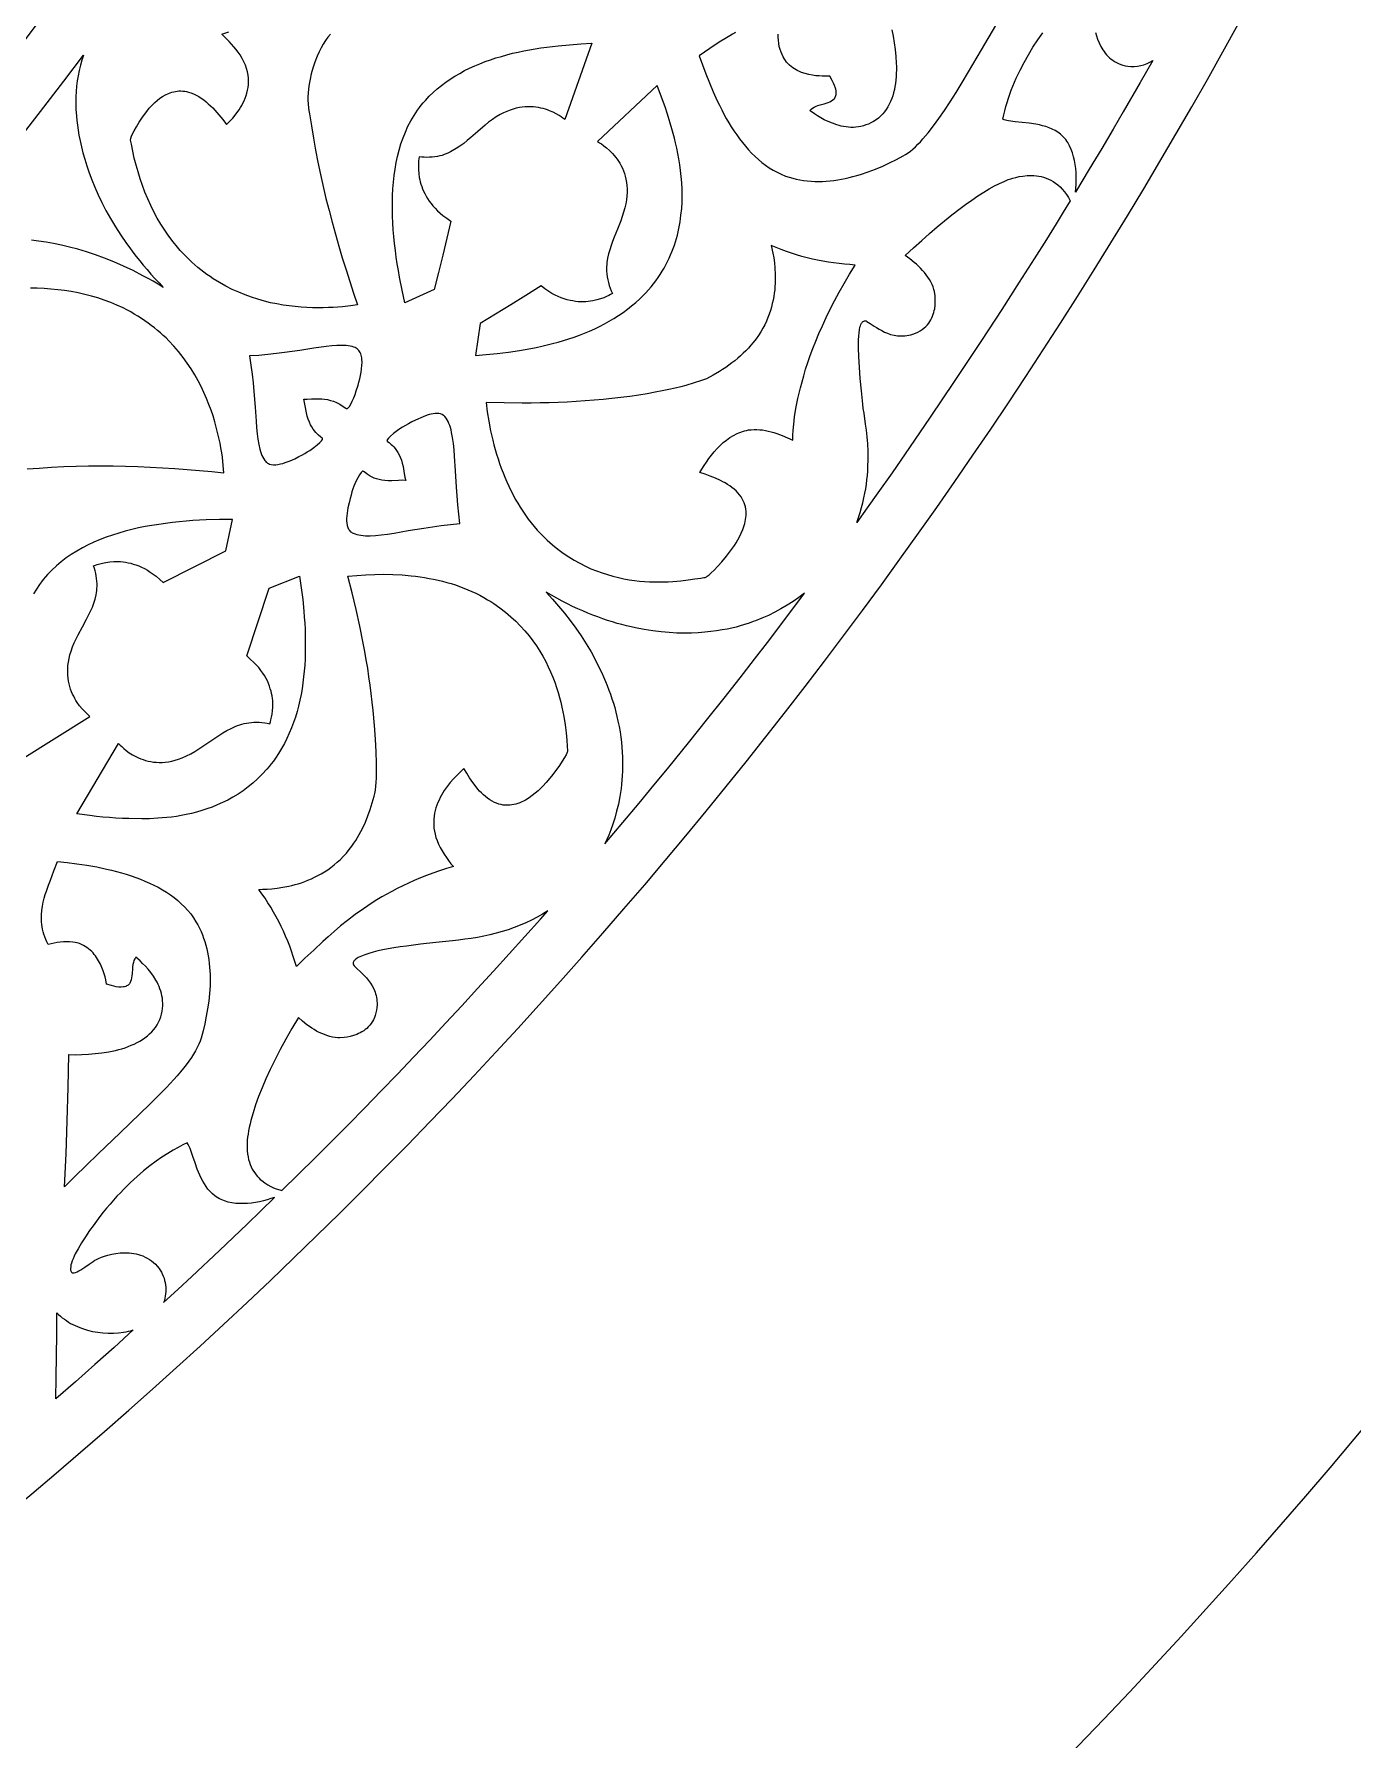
# Model space of a CAD drawing. Extents: x -540 to 540, y -540 to 540.
# Drawn here: x 296.1 to 413.3, y -374.1 to -222.4 of the extents above; entities that cross this region are included whole.
import ezdxf

# ---------------------------------------------------------------- set-up
doc = ezdxf.new("R2010")
doc.units = 0
doc.layers.add('LAYER_1', color=18, linetype='CONTINUOUS')
doc.layers.add('LAYER_2', color=174, linetype='CONTINUOUS')

msp = doc.modelspace()

# ---------------------------------------------------------------- linework, layer by layer
at = {"layer": 'LAYER_1'}
msp.add_lwpolyline([(0, 540, 0.414214), (-540, 0, 0.414214), (0, -540, 0.414214), (540, 0, 0.414214)], format="xyb", close=True, dxfattribs=at)
for points in [[(322.43, -222.43), (322.21, -222.71), (321.99, -223.01), (321.79, -223.33), (321.6, -223.66), (321.42, -224.01), (321.26, -224.38), (321.04, -224.94), (320.87, -225.46), (320.73, -225.96), (320.62, -226.44), (320.54, -226.88), (320.48, -227.29), (320.45, -227.67), (320.44, -228.01), (320.44, -228.33), (320.45, -228.61), (320.5, -229.06), (320.55, -229.36), (320.58, -229.51), (320.74, -230.59), (320.92, -231.67), (321.11, -232.75), (321.32, -233.82), (321.55, -234.9), (321.79, -235.97), (322.04, -237.04), (322.31, -238.1), (322.59, -239.16), (322.88, -240.22), (323.18, -241.28), (323.49, -242.33), (323.82, -243.38), (324.15, -244.42), (324.49, -245.46), (324.84, -246.5), (324.22, -246.59), (323.5, -246.67), (323.1, -246.7), (322.69, -246.73), (322.25, -246.75), (321.8, -246.76), (321.33, -246.77), (320.84, -246.76), (320.35, -246.74), (319.83, -246.71), (319.31, -246.66), (318.77, -246.6), (318.23, -246.52), (317.68, -246.42), (317.12, -246.31), (316.56, -246.17), (315.99, -246.01), (315.42, -245.83), (314.85, -245.62), (314.28, -245.39), (313.71, -245.13), (313.14, -244.84), (312.58, -244.53), (312.02, -244.18), (311.74, -243.99), (311.46, -243.8), (311.19, -243.6), (310.92, -243.39), (310.65, -243.17), (310.38, -242.94), (310.12, -242.7), (309.86, -242.45), (309.6, -242.2), (309.34, -241.93), (309.09, -241.66), (308.84, -241.38), (308.44, -240.89), (308.06, -240.39), (307.7, -239.87), (307.36, -239.34), (307.04, -238.79), (306.74, -238.23), (306.46, -237.66), (306.19, -237.08), (305.95, -236.49), (305.72, -235.9), (305.52, -235.29), (305.33, -234.69), (305.16, -234.07), (305, -233.46), (304.87, -232.84), (304.75, -232.22), (304.73, -232.1), (304.7, -231.98), (304.67, -231.86), (304.67, -231.8), (304.68, -231.74), (304.7, -231.67), (304.75, -231.52), (304.85, -231.31), (304.99, -231.02), (305.18, -230.68), (305.42, -230.27), (305.73, -229.81), (306.1, -229.3), (306.33, -229.02), (306.47, -228.86), (306.64, -228.68), (306.83, -228.5), (307.04, -228.32), (307.26, -228.14), (307.51, -227.98), (307.77, -227.83), (308.05, -227.7), (308.2, -227.64), (308.34, -227.59), (308.5, -227.55), (308.65, -227.52), (308.81, -227.5), (308.97, -227.48), (309.14, -227.48), (309.31, -227.49), (309.48, -227.51), (309.65, -227.54), (309.83, -227.58), (310.01, -227.64), (310.26, -227.74), (310.5, -227.85), (310.73, -227.98), (310.95, -228.12), (311.17, -228.28), (311.38, -228.44), (311.58, -228.62), (311.78, -228.8), (311.98, -229), (312.16, -229.19), (312.52, -229.61), (312.87, -230.03), (313.19, -230.46), (313.38, -230.28), (313.55, -230.12), (313.75, -229.9), (313.98, -229.63), (314.21, -229.32), (314.33, -229.15), (314.45, -228.96), (314.56, -228.77), (314.66, -228.57), (314.76, -228.35), (314.86, -228.13), (314.94, -227.9), (315.01, -227.67), (315.07, -227.42), (315.11, -227.17), (315.14, -226.9), (315.15, -226.64), (315.14, -226.36), (315.11, -226.08), (315.05, -225.79), (314.98, -225.5), (314.87, -225.2), (314.74, -224.9), (314.59, -224.59), (314.4, -224.28), (314.23, -224.03), (314.04, -223.78), (313.85, -223.55), (313.65, -223.32), (313.44, -223.09), (313.23, -222.87), (312.78, -222.45), (313.4, -222.23)], [(358.46, -222.3), (358.19, -222.43), (357.93, -222.57), (357.49, -222.84), (357.14, -223.06), (356.65, -223.37), (356.17, -223.7), (355.23, -224.37), (355.51, -225.16), (355.81, -225.95), (356.13, -226.76), (356.47, -227.57), (356.83, -228.37), (357.02, -228.76), (357.22, -229.16), (357.42, -229.55), (357.63, -229.93), (357.85, -230.31), (358.07, -230.68), (358.31, -231.04), (358.55, -231.4), (358.8, -231.74), (359.06, -232.08), (359.32, -232.4), (359.6, -232.72), (359.88, -233.02), (360.18, -233.31), (360.48, -233.58), (360.79, -233.84), (361.12, -234.09), (361.45, -234.31), (361.8, -234.52), (362.15, -234.72), (362.52, -234.89), (362.9, -235.05), (363.21, -235.16), (363.53, -235.25), (363.85, -235.33), (364.17, -235.4), (364.5, -235.45), (364.83, -235.49), (365.16, -235.52), (365.49, -235.53), (365.83, -235.54), (366.17, -235.53), (366.51, -235.51), (366.85, -235.48), (367.19, -235.44), (367.53, -235.39), (367.87, -235.33), (368.21, -235.26), (368.55, -235.19), (368.89, -235.1), (369.22, -235.01), (369.56, -234.91), (370.23, -234.69), (370.88, -234.44), (371.53, -234.17), (372.15, -233.88), (372.77, -233.58), (373.36, -233.26), (373.57, -233.14), (373.79, -232.99), (374, -232.83), (374.22, -232.65), (374.44, -232.45), (374.66, -232.23), (374.89, -232), (375.11, -231.75), (375.34, -231.49), (375.57, -231.21), (376.05, -230.6), (376.53, -229.94), (377.02, -229.21), (377.53, -228.44), (378.05, -227.61), (378.59, -226.73), (379.15, -225.8), (380.32, -223.82), (381.58, -221.67)], [(372.33, -222.06), (372.45, -222.62), (372.56, -223.2), (372.64, -223.8), (372.7, -224.41), (372.74, -225.01), (372.75, -225.32), (372.75, -225.62), (372.74, -225.92), (372.73, -226.22), (372.7, -226.51), (372.67, -226.81), (372.62, -227.09), (372.57, -227.37), (372.5, -227.65), (372.42, -227.91), (372.34, -228.17), (372.23, -228.42), (372.12, -228.67), (371.99, -228.9), (371.85, -229.12), (371.7, -229.33), (371.53, -229.53), (371.35, -229.72), (371.15, -229.9), (370.94, -230.06), (370.72, -230.2), (370.49, -230.32), (370.27, -230.43), (370.04, -230.51), (369.82, -230.58), (369.6, -230.64), (369.37, -230.68), (369.15, -230.71), (368.93, -230.72), (368.71, -230.72), (368.49, -230.7), (368.28, -230.68), (368.06, -230.65), (367.85, -230.61), (367.65, -230.56), (367.45, -230.5), (367.06, -230.36), (366.69, -230.21), (366.34, -230.04), (366.02, -229.87), (365.73, -229.69), (365.48, -229.52), (365.07, -229.24), (365.12, -229.17), (365.17, -229.11), (365.3, -229.01), (365.45, -228.92), (365.61, -228.84), (365.78, -228.78), (365.96, -228.72), (366.32, -228.62), (366.5, -228.57), (366.67, -228.51), (366.83, -228.44), (366.98, -228.37), (367.11, -228.28), (367.22, -228.18), (367.27, -228.12), (367.31, -228.05), (367.34, -227.98), (367.36, -227.9), (367.39, -227.79), (367.4, -227.68), (367.4, -227.57), (367.39, -227.46), (367.37, -227.34), (367.34, -227.23), (367.26, -227.01), (367.17, -226.79), (367.05, -226.57), (366.82, -226.16), (366.42, -226.17), (366.16, -226.17), (365.89, -226.15), (365.59, -226.13), (365.28, -226.09), (364.96, -226.02), (364.63, -225.94), (364.3, -225.83), (364.14, -225.76), (363.99, -225.69), (363.83, -225.61), (363.68, -225.52), (363.53, -225.42), (363.39, -225.31), (363.25, -225.19), (363.12, -225.06), (362.99, -224.92), (362.88, -224.77), (362.77, -224.61), (362.67, -224.44), (362.58, -224.25), (362.5, -224.05), (362.41, -223.79), (362.34, -223.53), (362.29, -223.26), (362.26, -222.98), (362.24, -222.7), (362.23, -222.43)], [(390.45, -222.28), (390.53, -222.58), (390.63, -222.89), (390.77, -223.2), (390.92, -223.52), (391.01, -223.67), (391.1, -223.83), (391.21, -223.97), (391.32, -224.12), (391.44, -224.26), (391.56, -224.4), (391.7, -224.53), (391.84, -224.65), (391.99, -224.76), (392.15, -224.87), (392.32, -224.96), (392.5, -225.05), (392.69, -225.13), (392.88, -225.19), (393.09, -225.24), (393.31, -225.28), (393.59, -225.31), (393.89, -225.31), (394.18, -225.28), (394.47, -225.22), (394.75, -225.15), (395.03, -225.04), (395.29, -224.92), (395.54, -224.77), (394.43, -226.72), (392.92, -229.33), (392.02, -230.88), (391.01, -232.59), (389.89, -234.45), (388.66, -236.47), (388.69, -236.14), (388.72, -235.79), (388.73, -235.44), (388.73, -235.09), (388.72, -234.73), (388.69, -234.38), (388.64, -234.02), (388.58, -233.67), (388.5, -233.33), (388.41, -233), (388.29, -232.68), (388.15, -232.37), (387.98, -232.08), (387.89, -231.95), (387.8, -231.81), (387.69, -231.69), (387.58, -231.57), (387.46, -231.45), (387.34, -231.34), (387.1, -231.16), (386.86, -231.01), (386.59, -230.87), (386.32, -230.76), (386.04, -230.66), (385.75, -230.58), (385.46, -230.51), (385.16, -230.45), (384.54, -230.36), (383.93, -230.29), (383.31, -230.22), (382.71, -230.13), (382.58, -230.11), (382.45, -230.08), (382.33, -230.04), (382.2, -229.99), (382.29, -229.61), (382.38, -229.24), (382.48, -228.87), (382.59, -228.5), (382.71, -228.14), (382.83, -227.77), (382.96, -227.41), (383.1, -227.05), (383.25, -226.69), (383.41, -226.34), (383.74, -225.64), (384.1, -224.95), (384.48, -224.27), (384.89, -223.6), (385.31, -222.95), (385.76, -222.31)], [(295.15, -231.26), (296.95, -228.94), (298.72, -226.61), (300.48, -224.29), (300.33, -224.74), (300.21, -225.2), (300.1, -225.66), (300.01, -226.13), (299.93, -226.6), (299.87, -227.07), (299.83, -227.54), (299.81, -228.02), (299.8, -228.22), (299.8, -228.58), (299.81, -229.09), (299.85, -229.74), (299.89, -230.11), (299.94, -230.52), (300, -230.96), (300.08, -231.42), (300.18, -231.92), (300.3, -232.44), (300.43, -232.98), (300.59, -233.55), (300.78, -234.15), (300.99, -234.76), (301.22, -235.39), (301.49, -236.05), (301.79, -236.72), (302.12, -237.41), (302.48, -238.11), (302.88, -238.83), (303.32, -239.56), (303.8, -240.31), (304.31, -241.06), (304.59, -241.44), (304.88, -241.82), (305.17, -242.21), (305.48, -242.6), (305.8, -242.98), (306.13, -243.37), (306.47, -243.77), (306.83, -244.16), (307.2, -244.55), (307.58, -244.95), (307.12, -244.67), (306.67, -244.41), (306.22, -244.16), (305.77, -243.92), (304.89, -243.46), (304.03, -243.05), (303.18, -242.68), (302.36, -242.35), (301.55, -242.06), (300.76, -241.79), (299.99, -241.56), (299.25, -241.36), (298.52, -241.19), (297.82, -241.05), (297.15, -240.93), (296.49, -240.83), (295.87, -240.76)], [(295.46, -261.09), (296.55, -261.01), (297.64, -260.94), (298.74, -260.89), (299.83, -260.85), (300.93, -260.83), (302.03, -260.83), (303.12, -260.83), (304.22, -260.85), (305.32, -260.89), (306.41, -260.93), (307.51, -260.99), (308.6, -261.06), (309.7, -261.14), (310.79, -261.23), (311.88, -261.33), (312.97, -261.44), (312.91, -260.79), (312.83, -260.05), (312.77, -259.65), (312.7, -259.23), (312.62, -258.79), (312.52, -258.34), (312.41, -257.86), (312.29, -257.38), (312.15, -256.89), (312, -256.38), (311.82, -255.87), (311.63, -255.35), (311.42, -254.83), (311.19, -254.3), (310.94, -253.77), (310.67, -253.25), (310.37, -252.72), (310.05, -252.2), (309.71, -251.68), (309.34, -251.17), (308.94, -250.66), (308.51, -250.17), (308.06, -249.69), (307.82, -249.45), (307.57, -249.22), (307.32, -248.99), (307.06, -248.77), (306.79, -248.55), (306.51, -248.33), (306.23, -248.12), (305.93, -247.91), (305.63, -247.71), (305.32, -247.51), (305, -247.32), (304.68, -247.13), (304.34, -246.95), (304, -246.78), (303.45, -246.52), (302.9, -246.29), (302.33, -246.08), (301.76, -245.89), (301.18, -245.72), (300.59, -245.57), (300, -245.44), (299.4, -245.33), (298.8, -245.23), (298.19, -245.16), (297.59, -245.1), (296.98, -245.06), (296.37, -245.03), (295.77, -245.03)], [(294.95, -286.94), (301.05, -283.1), (300.89, -282.96), (300.74, -282.82), (300.56, -282.64), (300.36, -282.42), (300.14, -282.16), (299.92, -281.85), (299.81, -281.68), (299.71, -281.5), (299.61, -281.31), (299.51, -281.11), (299.42, -280.9), (299.34, -280.68), (299.27, -280.45), (299.21, -280.21), (299.15, -279.96), (299.11, -279.7), (299.09, -279.43), (299.08, -279.16), (299.08, -278.87), (299.1, -278.57), (299.14, -278.26), (299.2, -277.94), (299.28, -277.61), (299.38, -277.28), (299.51, -276.91), (299.66, -276.55), (299.83, -276.19), (300.01, -275.84), (300.38, -275.14), (300.76, -274.44), (300.94, -274.09), (301.11, -273.74), (301.27, -273.38), (301.41, -273.02), (301.52, -272.66), (301.61, -272.29), (301.64, -272.1), (301.67, -271.91), (301.68, -271.72), (301.69, -271.53), (301.69, -271.3), (301.68, -271.07), (301.65, -270.84), (301.61, -270.61), (301.57, -270.38), (301.51, -270.16), (301.45, -269.94), (301.37, -269.72), (301.55, -269.65), (301.71, -269.59), (301.93, -269.53), (302.18, -269.46), (302.48, -269.4), (302.81, -269.35), (303.17, -269.32), (303.37, -269.32), (303.57, -269.32), (303.78, -269.33), (304, -269.35), (304.22, -269.38), (304.44, -269.43), (304.68, -269.48), (304.91, -269.55), (305.15, -269.63), (305.4, -269.72), (305.65, -269.83), (305.9, -269.95), (306.16, -270.1), (306.41, -270.26), (306.67, -270.44), (306.94, -270.63), (307.26, -270.91), (307.58, -271.19), (313.14, -268.37), (313.73, -265.58), (312.58, -265.59), (311.4, -265.62), (310.8, -265.65), (310.2, -265.69), (309.6, -265.73), (308.99, -265.79), (308.39, -265.85), (307.78, -265.93), (307.17, -266.02), (306.57, -266.11), (305.97, -266.22), (305.37, -266.34), (304.78, -266.48), (304.2, -266.63), (303.62, -266.79), (303.06, -266.97), (302.5, -267.17), (301.95, -267.38), (301.41, -267.6), (300.89, -267.85), (300.38, -268.11), (299.88, -268.39), (299.4, -268.69), (298.94, -269.01), (298.5, -269.35), (298.07, -269.71), (297.66, -270.09), (297.47, -270.29), (297.28, -270.49), (297.09, -270.7), (296.91, -270.92), (296.74, -271.14), (296.57, -271.37), (296.3, -271.77), (296.05, -272.19)]]:
    msp.add_lwpolyline(points, dxfattribs=at)
for points in [[(329.06, -246.32), (328.81, -245.2), (328.59, -244.04), (328.48, -243.45), (328.38, -242.86), (328.29, -242.26), (328.21, -241.66), (328.14, -241.05), (328.07, -240.44), (328.02, -239.83), (327.98, -239.22), (327.95, -238.61), (327.94, -238), (327.94, -237.4), (327.95, -236.8), (327.98, -236.2), (328.03, -235.6), (328.09, -235.01), (328.18, -234.43), (328.28, -233.86), (328.4, -233.3), (328.54, -232.74), (328.7, -232.2), (328.89, -231.66), (329.1, -231.14), (329.33, -230.63), (329.59, -230.14), (329.72, -229.9), (329.87, -229.66), (330.02, -229.42), (330.18, -229.19), (330.34, -228.97), (330.51, -228.75), (330.69, -228.53), (330.88, -228.32), (331.21, -227.96), (331.56, -227.62), (331.92, -227.3), (332.3, -226.99), (332.69, -226.7), (333.09, -226.43), (333.5, -226.16), (333.93, -225.92), (334.36, -225.68), (334.81, -225.46), (335.26, -225.26), (335.72, -225.06), (336.19, -224.88), (336.66, -224.71), (337.15, -224.55), (337.63, -224.41), (338.13, -224.27), (338.62, -224.14), (339.12, -224.03), (339.63, -223.92), (340.13, -223.82), (340.64, -223.74), (341.15, -223.66), (341.66, -223.58), (342.68, -223.46), (343.69, -223.37), (344.7, -223.3), (345.68, -223.25), (343.27, -230.03), (343.11, -229.91), (342.96, -229.8), (342.76, -229.67), (342.51, -229.53), (342.23, -229.38), (341.9, -229.24), (341.72, -229.17), (341.54, -229.11), (341.34, -229.05), (341.14, -229.01), (340.93, -228.96), (340.71, -228.93), (340.48, -228.91), (340.24, -228.89), (340, -228.89), (339.75, -228.9), (339.49, -228.93), (339.23, -228.97), (338.96, -229.03), (338.68, -229.1), (338.4, -229.2), (338.11, -229.31), (337.82, -229.44), (337.52, -229.59), (337.17, -229.8), (336.83, -230.03), (336.5, -230.27), (336.18, -230.53), (335.55, -231.08), (334.92, -231.62), (334.6, -231.89), (334.28, -232.15), (333.95, -232.39), (333.62, -232.61), (333.27, -232.82), (333.1, -232.91), (332.92, -233), (332.73, -233.07), (332.55, -233.14), (332.36, -233.21), (332.16, -233.26), (331.94, -233.31), (331.71, -233.34), (331.48, -233.37), (331.25, -233.38), (331.02, -233.39), (330.78, -233.38), (330.55, -233.37), (330.32, -233.35), (330.3, -233.53), (330.27, -233.71), (330.26, -233.93), (330.25, -234.19), (330.25, -234.49), (330.28, -234.83), (330.33, -235.19), (330.37, -235.38), (330.42, -235.58), (330.48, -235.78), (330.55, -235.98), (330.62, -236.19), (330.72, -236.4), (330.82, -236.61), (330.94, -236.83), (331.07, -237.05), (331.21, -237.27), (331.38, -237.48), (331.55, -237.7), (331.75, -237.92), (331.96, -238.13), (332.19, -238.34), (332.44, -238.55), (332.78, -238.81), (333.13, -239.06), (332.78, -240.58), (332.42, -242.1), (332.04, -243.62), (331.66, -245.13)], [(335.32, -251.01), (336.29, -250.93), (337.27, -250.83), (338.26, -250.71), (339.25, -250.56), (340.24, -250.39), (340.73, -250.29), (341.22, -250.19), (341.71, -250.07), (342.19, -249.95), (342.68, -249.82), (343.15, -249.68), (343.63, -249.53), (344.1, -249.37), (344.57, -249.2), (345.02, -249.02), (345.48, -248.83), (345.93, -248.63), (346.37, -248.42), (346.8, -248.2), (347.22, -247.96), (347.64, -247.72), (348.05, -247.46), (348.45, -247.19), (348.84, -246.9), (349.21, -246.6), (349.58, -246.29), (349.94, -245.97), (350.21, -245.71), (350.46, -245.44), (350.71, -245.18), (350.94, -244.91), (351.16, -244.63), (351.37, -244.36), (351.57, -244.08), (351.76, -243.8), (351.93, -243.51), (352.1, -243.23), (352.26, -242.94), (352.41, -242.65), (352.55, -242.36), (352.68, -242.07), (352.8, -241.78), (352.91, -241.48), (353.01, -241.19), (353.11, -240.89), (353.2, -240.6), (353.28, -240.3), (353.41, -239.71), (353.52, -239.11), (353.6, -238.52), (353.66, -237.94), (353.69, -237.36), (353.7, -236.78), (353.69, -236.21), (353.66, -235.65), (353.62, -235.1), (353.56, -234.57), (353.49, -234.04), (353.41, -233.53), (353.32, -233.04), (353.22, -232.57), (353.12, -232.11), (353.02, -231.67), (352.8, -230.86), (352.4, -229.55), (352.19, -228.91), (351.97, -228.27), (351.49, -227), (346.18, -231.98), (346.37, -232.09), (346.54, -232.2), (346.75, -232.36), (346.99, -232.55), (347.25, -232.78), (347.52, -233.05), (347.65, -233.21), (347.79, -233.37), (347.92, -233.54), (348.04, -233.73), (348.17, -233.92), (348.28, -234.13), (348.39, -234.35), (348.48, -234.58), (348.57, -234.82), (348.65, -235.07), (348.71, -235.34), (348.76, -235.61), (348.8, -235.9), (348.81, -236.2), (348.81, -236.51), (348.8, -236.83), (348.76, -237.17), (348.7, -237.52), (348.61, -237.89), (348.5, -238.27), (348.38, -238.65), (348.24, -239.02), (347.95, -239.76), (347.65, -240.49), (347.51, -240.86), (347.38, -241.23), (347.26, -241.6), (347.16, -241.98), (347.08, -242.35), (347.02, -242.73), (347, -242.92), (346.99, -243.11), (346.98, -243.31), (346.99, -243.5), (347.01, -243.76), (347.04, -244.01), (347.09, -244.27), (347.15, -244.52), (347.22, -244.77), (347.31, -245.01), (347.4, -245.25), (347.51, -245.49), (347.34, -245.58), (347.18, -245.67), (346.98, -245.76), (346.73, -245.87), (346.44, -245.98), (346.11, -246.07), (345.75, -246.15), (345.55, -246.18), (345.35, -246.21), (345.14, -246.23), (344.92, -246.23), (344.7, -246.23), (344.47, -246.22), (344.23, -246.2), (343.98, -246.16), (343.74, -246.11), (343.48, -246.05), (343.22, -245.97), (342.96, -245.87), (342.69, -245.76), (342.41, -245.63), (342.13, -245.48), (341.85, -245.31), (341.5, -245.07), (341.16, -244.82), (339.82, -245.67), (338.47, -246.51), (337.11, -247.33), (335.75, -248.16)], [(369.23, -265.84), (369.39, -265.4), (369.53, -264.96), (369.65, -264.52), (369.76, -264.1), (369.86, -263.67), (369.95, -263.26), (370.02, -262.85), (370.08, -262.45), (370.13, -262.06), (370.17, -261.67), (370.2, -261.29), (370.22, -260.92), (370.24, -260.2), (370.23, -259.51), (370.2, -258.86), (370.15, -258.24), (370.09, -257.65), (370.01, -257.11), (369.87, -256.13), (369.81, -255.71), (369.77, -255.32), (369.64, -254.14), (369.54, -253.04), (369.46, -252.04), (369.4, -251.13), (369.38, -250.32), (369.38, -249.96), (369.38, -249.61), (369.4, -249.3), (369.43, -249), (369.47, -248.73), (369.51, -248.49), (369.55, -248.37), (369.59, -248.25), (369.66, -248.13), (369.7, -248.07), (369.74, -248.02), (369.79, -247.98), (369.85, -247.94), (369.91, -247.92), (369.98, -247.92), (370.05, -247.93), (370.13, -247.97), (370.42, -248.15), (370.78, -248.39), (370.99, -248.53), (371.21, -248.66), (371.45, -248.79), (371.7, -248.92), (371.96, -249.03), (372.24, -249.13), (372.54, -249.2), (372.69, -249.23), (372.85, -249.25), (373.01, -249.27), (373.17, -249.27), (373.33, -249.27), (373.5, -249.26), (373.67, -249.24), (373.85, -249.21), (374.02, -249.16), (374.2, -249.11), (374.44, -249.02), (374.66, -248.92), (374.86, -248.81), (375.05, -248.69), (375.21, -248.56), (375.36, -248.43), (375.5, -248.29), (375.62, -248.14), (375.73, -247.99), (375.82, -247.83), (375.9, -247.67), (375.97, -247.5), (376.03, -247.34), (376.08, -247.18), (376.12, -247.01), (376.16, -246.85), (376.2, -246.53), (376.21, -246.23), (376.21, -245.95), (376.19, -245.7), (376.13, -245.32), (376.09, -245.14), (376.01, -244.91), (375.92, -244.68), (375.81, -244.46), (375.68, -244.24), (375.55, -244.03), (375.4, -243.83), (375.24, -243.63), (375.08, -243.44), (374.9, -243.25), (374.72, -243.07), (374.54, -242.9), (374.34, -242.73), (373.95, -242.41), (373.54, -242.12), (374.28, -241.43), (375, -240.77), (375.7, -240.15), (376.38, -239.57), (377.03, -239.02), (377.67, -238.51), (378.29, -238.03), (378.88, -237.59), (379.45, -237.19), (379.99, -236.82), (380.51, -236.49), (381, -236.19), (381.47, -235.93), (381.91, -235.71), (382.32, -235.53), (382.7, -235.37), (382.91, -235.3), (383.11, -235.24), (383.36, -235.17), (383.66, -235.1), (384, -235.05), (384.37, -235.01), (384.57, -235), (384.77, -235), (384.98, -235.01), (385.19, -235.03), (385.4, -235.06), (385.62, -235.1), (385.84, -235.16), (386.05, -235.23), (386.27, -235.32), (386.48, -235.42), (386.7, -235.54), (386.9, -235.68), (387.11, -235.84), (387.31, -236.01), (387.5, -236.22), (387.69, -236.44), (387.87, -236.69), (388.04, -236.96), (388.19, -237.24), (387.57, -238.26), (386.94, -239.3), (386.08, -240.69), (384.99, -242.42), (383.67, -244.5), (382.11, -246.91), (380.32, -249.66), (379.07, -251.55), (377.9, -253.32), (375.76, -256.5), (373.91, -259.2), (372.36, -261.45), (371.1, -263.22), (370.16, -264.55)], [(355.28, -261.42), (355.46, -261.11), (355.65, -260.79), (355.86, -260.48), (356.08, -260.17), (356.31, -259.86), (356.56, -259.56), (356.81, -259.28), (357.08, -259.01), (357.36, -258.75), (357.65, -258.52), (357.95, -258.3), (358.26, -258.11), (358.58, -257.95), (358.74, -257.87), (358.91, -257.81), (359.08, -257.75), (359.25, -257.71), (359.42, -257.67), (359.6, -257.63), (359.85, -257.61), (360.1, -257.59), (360.35, -257.59), (360.61, -257.61), (360.86, -257.63), (361.11, -257.67), (361.36, -257.72), (361.61, -257.79), (361.86, -257.86), (362.11, -257.93), (362.6, -258.12), (363.07, -258.32), (363.53, -258.54), (363.55, -258.08), (363.57, -257.66), (363.62, -257.12), (363.7, -256.47), (363.82, -255.71), (363.9, -255.28), (363.99, -254.84), (364.1, -254.36), (364.22, -253.87), (364.36, -253.34), (364.51, -252.8), (364.68, -252.23), (364.88, -251.64), (365.09, -251.02), (365.32, -250.39), (365.58, -249.73), (365.86, -249.05), (366.17, -248.36), (366.5, -247.64), (366.85, -246.9), (367.24, -246.15), (367.65, -245.38), (368.1, -244.59), (368.57, -243.78), (369.08, -242.96), (368.6, -242.93), (368.13, -242.89), (367.65, -242.84), (367.17, -242.78), (366.7, -242.71), (366.22, -242.63), (365.75, -242.53), (365.28, -242.43), (364.81, -242.31), (364.35, -242.19), (363.88, -242.05), (363.42, -241.91), (362.97, -241.75), (362.52, -241.59), (362.07, -241.41), (361.63, -241.23), (361.77, -241.91), (361.84, -242.32), (361.9, -242.77), (361.94, -243.25), (361.97, -243.77), (361.98, -244.32), (361.97, -244.6), (361.95, -244.88), (361.93, -245.18), (361.89, -245.47), (361.85, -245.77), (361.79, -246.08), (361.72, -246.38), (361.65, -246.7), (361.55, -247.01), (361.45, -247.32), (361.33, -247.64), (361.19, -247.95), (361.04, -248.27), (360.88, -248.59), (360.69, -248.9), (360.49, -249.22), (360.27, -249.53), (360.03, -249.84), (359.82, -250.09), (359.6, -250.34), (359.37, -250.58), (359.14, -250.81), (358.89, -251.04), (358.64, -251.25), (358.39, -251.47), (358.12, -251.67), (357.85, -251.87), (357.58, -252.06), (357.3, -252.25), (357.02, -252.42), (356.45, -252.76), (355.86, -253.07), (355.69, -253.14), (355.33, -253.27), (354.77, -253.45), (354.02, -253.67), (353.58, -253.78), (353.08, -253.9), (352.53, -254.03), (351.93, -254.15), (351.29, -254.28), (350.59, -254.4), (349.85, -254.52), (349.05, -254.64), (348.26, -254.74), (347.46, -254.83), (346.67, -254.91), (345.87, -254.99), (345.07, -255.05), (344.27, -255.1), (343.47, -255.15), (342.67, -255.18), (341.87, -255.21), (341.07, -255.22), (340.27, -255.23), (339.47, -255.24), (337.87, -255.22), (336.27, -255.18), (336.38, -256.01), (336.51, -256.85), (336.67, -257.7), (336.86, -258.54), (336.97, -258.96), (337.09, -259.37), (337.21, -259.79), (337.34, -260.2), (337.48, -260.62), (337.62, -261.02), (337.78, -261.43), (337.94, -261.83), (338.11, -262.23), (338.29, -262.62), (338.47, -263.01), (338.67, -263.39), (338.87, -263.77), (339.09, -264.14), (339.31, -264.5), (339.54, -264.86), (339.77, -265.21), (340.02, -265.55), (340.28, -265.88), (340.55, -266.21), (340.82, -266.53), (341.11, -266.84), (341.4, -267.13), (341.7, -267.42), (342.17, -267.84), (342.65, -268.22), (343.13, -268.58), (343.62, -268.91), (344.11, -269.21), (344.6, -269.48), (345.1, -269.73), (345.59, -269.96), (346.08, -270.16), (346.58, -270.34), (347.07, -270.49), (347.55, -270.63), (348.04, -270.75), (348.52, -270.85), (348.99, -270.94), (349.46, -271), (349.92, -271.06), (350.37, -271.1), (350.81, -271.12), (351.24, -271.14), (351.66, -271.14), (352.08, -271.14), (352.47, -271.12), (352.86, -271.1), (353.59, -271.04), (354.25, -270.96), (354.84, -270.87), (355.36, -270.79), (355.49, -270.77), (355.62, -270.75), (355.75, -270.73), (355.81, -270.71), (355.87, -270.69), (355.94, -270.64), (356.09, -270.52), (356.29, -270.34), (356.56, -270.08), (356.88, -269.75), (357.24, -269.34), (357.65, -268.84), (358.1, -268.26), (358.35, -267.9), (358.5, -267.67), (358.66, -267.41), (358.81, -267.12), (358.96, -266.81), (359.1, -266.48), (359.22, -266.13), (359.27, -265.95), (359.31, -265.77), (359.34, -265.59), (359.36, -265.41), (359.38, -265.22), (359.38, -265.03), (359.38, -264.85), (359.36, -264.66), (359.32, -264.47), (359.28, -264.29), (359.22, -264.11), (359.14, -263.92), (359.05, -263.74), (358.94, -263.57), (358.81, -263.39), (358.66, -263.22), (358.5, -263.05), (358.32, -262.89), (358.13, -262.74), (357.94, -262.6), (357.74, -262.47), (357.53, -262.34), (357.32, -262.23), (357.1, -262.12), (356.66, -261.91), (356.2, -261.73), (355.74, -261.57)], [(320.06, -254.89), (320.36, -254.89), (320.74, -254.87), (321.18, -254.85), (321.41, -254.86), (321.66, -254.87), (321.92, -254.89), (322.18, -254.93), (322.44, -255), (322.71, -255.08), (322.98, -255.19), (323.26, -255.33), (323.39, -255.41), (323.53, -255.5), (323.66, -255.6), (323.79, -255.7), (323.84, -255.73), (323.89, -255.73), (323.95, -255.71), (324.01, -255.67), (324.07, -255.61), (324.13, -255.53), (324.25, -255.32), (324.38, -255.07), (324.51, -254.78), (324.62, -254.47), (324.73, -254.15), (324.89, -253.64), (324.97, -253.37), (325.04, -253.08), (325.11, -252.78), (325.17, -252.48), (325.21, -252.18), (325.24, -251.89), (325.25, -251.61), (325.23, -251.34), (325.22, -251.21), (325.19, -251.09), (325.16, -250.97), (325.13, -250.86), (325.08, -250.75), (325.03, -250.66), (324.96, -250.57), (324.89, -250.49), (324.81, -250.42), (324.72, -250.35), (324.62, -250.3), (324.51, -250.26), (324.36, -250.21), (324.19, -250.18), (324.02, -250.15), (323.83, -250.13), (323.44, -250.11), (323.01, -250.12), (322.55, -250.16), (322.05, -250.21), (320.95, -250.36), (319.72, -250.55), (318.36, -250.74), (317.63, -250.84), (316.87, -250.92), (316.07, -251), (315.25, -251.05), (315.37, -251.88), (315.48, -252.68), (315.56, -253.45), (315.63, -254.2), (315.74, -255.59), (315.83, -256.85), (315.87, -257.42), (315.93, -257.96), (315.99, -258.46), (316.07, -258.92), (316.16, -259.34), (316.22, -259.54), (316.28, -259.72), (316.35, -259.89), (316.42, -260.05), (316.5, -260.2), (316.59, -260.34), (316.65, -260.41), (316.71, -260.48), (316.78, -260.53), (316.85, -260.58), (316.93, -260.62), (317.01, -260.66), (317.18, -260.7), (317.37, -260.72), (317.57, -260.72), (317.77, -260.69), (317.99, -260.65), (318.2, -260.6), (318.42, -260.53), (318.85, -260.36), (319.26, -260.18), (319.62, -260), (319.9, -259.86), (320.15, -259.72), (320.38, -259.58), (320.59, -259.45), (320.96, -259.19), (321.25, -258.95), (321.48, -258.75), (321.63, -258.58), (321.72, -258.47), (321.74, -258.43), (321.74, -258.4), (321.73, -258.38), (321.69, -258.35), (321.56, -258.24), (321.37, -258.08), (321.26, -257.97), (321.15, -257.85), (321.03, -257.71), (320.91, -257.55), (320.79, -257.36), (320.67, -257.16), (320.57, -256.93), (320.47, -256.68), (320.38, -256.4), (320.32, -256.1), (320.2, -255.49), (320.14, -255.19)], [(333.94, -265.94), (333.84, -265.1), (333.75, -264.27), (333.69, -263.48), (333.63, -262.71), (333.55, -261.27), (333.47, -259.97), (333.43, -259.38), (333.37, -258.83), (333.3, -258.31), (333.21, -257.85), (333.16, -257.63), (333.11, -257.42), (333.04, -257.23), (332.97, -257.05), (332.9, -256.88), (332.81, -256.72), (332.72, -256.57), (332.61, -256.44), (332.56, -256.38), (332.5, -256.33), (332.37, -256.25), (332.23, -256.19), (332.08, -256.16), (331.92, -256.15), (331.75, -256.15), (331.58, -256.18), (331.4, -256.21), (331.22, -256.26), (331.03, -256.32), (330.67, -256.46), (330.01, -256.76), (329.68, -256.91), (329.38, -257.07), (329.1, -257.22), (328.85, -257.38), (328.61, -257.53), (328.4, -257.67), (328.05, -257.94), (327.78, -258.18), (327.6, -258.37), (327.49, -258.51), (327.47, -258.55), (327.46, -258.58), (327.48, -258.6), (327.51, -258.64), (327.65, -258.74), (327.84, -258.91), (327.95, -259.01), (328.06, -259.13), (328.18, -259.28), (328.3, -259.44), (328.42, -259.62), (328.54, -259.83), (328.64, -260.05), (328.74, -260.31), (328.82, -260.58), (328.89, -260.89), (328.99, -261.5), (329.05, -261.81), (329.13, -262.11), (328.82, -262.1), (328.5, -262.11), (327.88, -262.15), (327.57, -262.15), (327.28, -262.13), (327.01, -262.09), (326.76, -262.04), (326.54, -261.97), (326.33, -261.9), (326.15, -261.82), (325.98, -261.73), (325.71, -261.56), (325.51, -261.41), (325.38, -261.31), (325.33, -261.28), (325.31, -261.27), (325.29, -261.28), (325.25, -261.31), (325.16, -261.42), (325.03, -261.61), (324.87, -261.87), (324.7, -262.21), (324.53, -262.63), (324.44, -262.87), (324.35, -263.13), (324.27, -263.41), (324.19, -263.71), (324.09, -264.12), (323.99, -264.56), (323.95, -264.79), (323.91, -265.03), (323.89, -265.26), (323.87, -265.49), (323.87, -265.71), (323.89, -265.92), (323.93, -266.11), (323.98, -266.3), (324.02, -266.38), (324.06, -266.46), (324.11, -266.53), (324.17, -266.6), (324.23, -266.67), (324.3, -266.72), (324.38, -266.77), (324.46, -266.81), (324.62, -266.87), (324.78, -266.92), (324.96, -266.96), (325.14, -266.99), (325.34, -267.01), (325.54, -267.03), (325.98, -267.03), (326.45, -267), (326.96, -266.95), (327.5, -266.88), (328.09, -266.79), (329.35, -266.58), (330.75, -266.35), (331.5, -266.23), (332.29, -266.13), (333.1, -266.03)], [(319.7, -270.63), (319.84, -271.65), (319.97, -272.69), (320.07, -273.74), (320.11, -274.27), (320.15, -274.8), (320.18, -275.34), (320.19, -275.87), (320.2, -276.4), (320.2, -276.94), (320.19, -277.47), (320.18, -278.01), (320.15, -278.54), (320.1, -279.07), (320.05, -279.59), (319.99, -280.12), (319.91, -280.64), (319.82, -281.15), (319.72, -281.66), (319.6, -282.17), (319.47, -282.67), (319.32, -283.16), (319.16, -283.64), (318.98, -284.12), (318.78, -284.59), (318.57, -285.05), (318.34, -285.51), (318.09, -285.95), (317.83, -286.38), (317.54, -286.8), (317.36, -287.06), (317.17, -287.31), (316.98, -287.55), (316.78, -287.78), (316.38, -288.23), (315.96, -288.64), (315.54, -289.02), (315.11, -289.37), (314.67, -289.7), (314.22, -290), (313.76, -290.28), (313.31, -290.53), (312.84, -290.76), (312.38, -290.97), (311.92, -291.16), (311.45, -291.32), (310.99, -291.47), (310.53, -291.6), (310.07, -291.72), (309.62, -291.82), (309.18, -291.9), (308.74, -291.98), (308.31, -292.04), (307.89, -292.08), (307.49, -292.12), (307.09, -292.15), (306.34, -292.19), (305.66, -292.2), (304.52, -292.18), (303.94, -292.16), (303.36, -292.13), (302.78, -292.09), (302.21, -292.04), (301.63, -291.98), (301.05, -291.91), (299.9, -291.76), (303.6, -285.49), (303.74, -285.64), (303.88, -285.78), (304.06, -285.94), (304.28, -286.13), (304.55, -286.32), (304.85, -286.51), (305.02, -286.61), (305.2, -286.7), (305.38, -286.79), (305.58, -286.87), (305.79, -286.94), (306, -287.01), (306.22, -287.07), (306.46, -287.11), (306.7, -287.15), (306.95, -287.17), (307.21, -287.18), (307.47, -287.18), (307.75, -287.16), (308.03, -287.12), (308.33, -287.07), (308.63, -286.99), (308.93, -286.9), (309.25, -286.78), (309.63, -286.61), (310.01, -286.42), (310.38, -286.21), (310.74, -285.99), (311.45, -285.51), (312.16, -285.02), (312.51, -284.79), (312.87, -284.56), (313.24, -284.35), (313.61, -284.16), (313.98, -283.99), (314.17, -283.91), (314.37, -283.85), (314.56, -283.79), (314.76, -283.74), (314.97, -283.69), (315.17, -283.66), (315.41, -283.63), (315.64, -283.62), (315.88, -283.61), (316.11, -283.62), (316.35, -283.64), (316.59, -283.67), (316.82, -283.71), (317.05, -283.75), (317.11, -283.57), (317.15, -283.39), (317.2, -283.17), (317.25, -282.91), (317.29, -282.6), (317.31, -282.26), (317.31, -281.89), (317.3, -281.69), (317.28, -281.49), (317.25, -281.28), (317.21, -281.07), (317.16, -280.85), (317.09, -280.63), (317.02, -280.4), (316.93, -280.17), (316.83, -279.94), (316.71, -279.71), (316.57, -279.47), (316.42, -279.24), (316.25, -279), (316.06, -278.76), (315.85, -278.53), (315.62, -278.29), (315.31, -278), (314.99, -277.72), (317, -271.68)], [(334.3, -287.74), (333.88, -288.13), (333.63, -288.38), (333.37, -288.66), (333.09, -288.97), (332.82, -289.32), (332.56, -289.69), (332.43, -289.89), (332.31, -290.1), (332.2, -290.31), (332.09, -290.53), (331.99, -290.75), (331.9, -290.98), (331.82, -291.22), (331.76, -291.46), (331.7, -291.71), (331.66, -291.96), (331.63, -292.22), (331.62, -292.48), (331.62, -292.74), (331.64, -293.02), (331.68, -293.29), (331.74, -293.57), (331.81, -293.86), (331.91, -294.14), (332.05, -294.46), (332.2, -294.76), (332.36, -295.06), (332.54, -295.35), (332.74, -295.64), (332.94, -295.92), (333.15, -296.19), (333.37, -296.45), (332.75, -296.63), (332.14, -296.83), (331.55, -297.03), (330.98, -297.24), (330.43, -297.46), (329.89, -297.68), (329.37, -297.92), (328.86, -298.15), (328.37, -298.4), (327.9, -298.65), (327.44, -298.9), (327, -299.15), (326.57, -299.41), (326.15, -299.67), (325.75, -299.93), (325.37, -300.19), (324.64, -300.72), (323.96, -301.23), (323.34, -301.73), (322.77, -302.22), (322.24, -302.68), (321.77, -303.11), (320.95, -303.87), (320.17, -304.6), (319.41, -305.34), (319.28, -304.88), (319.13, -304.43), (318.98, -303.98), (318.82, -303.52), (318.64, -303.08), (318.45, -302.63), (318.26, -302.2), (318.05, -301.76), (317.84, -301.33), (317.61, -300.91), (317.38, -300.49), (317.13, -300.07), (316.88, -299.66), (316.62, -299.26), (316.35, -298.87), (316.07, -298.48), (316.41, -298.47), (316.8, -298.46), (317.23, -298.42), (317.7, -298.37), (318.21, -298.29), (318.74, -298.19), (319.01, -298.13), (319.29, -298.05), (319.58, -297.97), (319.86, -297.88), (320.15, -297.78), (320.44, -297.66), (320.74, -297.54), (321.03, -297.4), (321.32, -297.25), (321.62, -297.09), (321.91, -296.92), (322.2, -296.73), (322.48, -296.52), (322.76, -296.3), (323.04, -296.06), (323.32, -295.81), (323.58, -295.54), (323.85, -295.25), (324.1, -294.94), (324.35, -294.62), (324.52, -294.37), (324.69, -294.12), (324.85, -293.86), (325, -293.6), (325.15, -293.33), (325.28, -293.06), (325.54, -292.51), (325.77, -291.94), (325.98, -291.37), (326.16, -290.79), (326.32, -290.2), (326.38, -289.94), (326.43, -289.64), (326.47, -289.31), (326.5, -288.96), (326.52, -288.57), (326.53, -288.16), (326.54, -287.73), (326.54, -287.26), (326.5, -286.25), (326.44, -285.13), (326.35, -283.91), (326.23, -282.58), (326.15, -281.83), (326.06, -281.07), (325.97, -280.32), (325.86, -279.57), (325.75, -278.81), (325.62, -278.06), (325.49, -277.31), (325.35, -276.57), (325.05, -275.07), (324.72, -273.59), (324.36, -272.11), (323.98, -270.64), (324.77, -270.56), (325.57, -270.5), (326.37, -270.47), (327.18, -270.46), (327.99, -270.47), (328.8, -270.51), (329.61, -270.59), (330.01, -270.63), (330.42, -270.69), (330.81, -270.75), (331.21, -270.82), (331.61, -270.89), (332, -270.98), (332.39, -271.08), (332.78, -271.18), (333.16, -271.29), (333.54, -271.41), (333.92, -271.54), (334.29, -271.68), (334.66, -271.83), (335.02, -271.99), (335.37, -272.15), (335.73, -272.33), (336.07, -272.52), (336.41, -272.72), (336.7, -272.89), (336.97, -273.07), (337.5, -273.44), (338, -273.83), (338.47, -274.23), (338.92, -274.64), (339.33, -275.06), (339.72, -275.49), (340.09, -275.93), (340.43, -276.38), (340.75, -276.83), (341.04, -277.29), (341.31, -277.75), (341.57, -278.21), (341.8, -278.68), (342.01, -279.14), (342.2, -279.6), (342.38, -280.06), (342.54, -280.52), (342.68, -280.96), (342.81, -281.41), (342.92, -281.84), (343.02, -282.27), (343.11, -282.68), (343.19, -283.09), (343.31, -283.85), (343.39, -284.56), (343.44, -285.2), (343.48, -285.75), (343.49, -285.88), (343.5, -286.01), (343.51, -286.14), (343.5, -286.21), (343.49, -286.27), (343.46, -286.35), (343.38, -286.52), (343.24, -286.76), (343.05, -287.07), (342.8, -287.45), (342.47, -287.9), (342.08, -288.41), (341.61, -288.98), (341.31, -289.3), (341.12, -289.5), (340.9, -289.7), (340.65, -289.92), (340.38, -290.13), (340.09, -290.34), (339.78, -290.53), (339.61, -290.62), (339.45, -290.7), (339.28, -290.77), (339.1, -290.83), (338.92, -290.89), (338.74, -290.93), (338.56, -290.97), (338.37, -290.99), (338.18, -291), (337.99, -291), (337.8, -290.98), (337.6, -290.94), (337.4, -290.89), (337.21, -290.82), (337.01, -290.74), (336.81, -290.63), (336.6, -290.51), (336.41, -290.37), (336.22, -290.22), (336.04, -290.07), (335.87, -289.9), (335.7, -289.73), (335.54, -289.55), (335.38, -289.36), (335.09, -288.97), (334.81, -288.57), (334.55, -288.15)], [(346.84, -294.42), (348.43, -292.54), (349.88, -290.8), (351.2, -289.21), (352.39, -287.76), (354.38, -285.29), (355.88, -283.42), (357.44, -281.46), (358.85, -279.66), (360.13, -278.01), (361.28, -276.52), (363.18, -274.01), (364.58, -272.14), (364.08, -272.51), (363.56, -272.87), (363.03, -273.21), (362.49, -273.53), (361.94, -273.83), (361.37, -274.11), (360.8, -274.36), (360.22, -274.6), (360.02, -274.67), (359.67, -274.8), (359.16, -274.96), (358.85, -275.05), (358.5, -275.15), (358.12, -275.24), (357.7, -275.33), (357.25, -275.41), (356.77, -275.49), (356.26, -275.55), (355.71, -275.61), (355.14, -275.65), (354.53, -275.68), (353.9, -275.69), (353.24, -275.68), (352.55, -275.64), (351.84, -275.58), (351.1, -275.49), (350.34, -275.37), (349.56, -275.22), (349.16, -275.13), (348.75, -275.04), (348.34, -274.93), (347.93, -274.82), (347.5, -274.69), (347.08, -274.56), (346.65, -274.41), (346.21, -274.25), (345.77, -274.09), (345.33, -273.91), (344.88, -273.72), (344.42, -273.52), (343.96, -273.31), (343.5, -273.08), (343.04, -272.84), (342.56, -272.59), (342.09, -272.33), (341.61, -272.05), (342.17, -272.66), (342.72, -273.28), (343.24, -273.92), (343.75, -274.58), (344.25, -275.25), (344.72, -275.94), (345.17, -276.65), (345.6, -277.36), (346, -278.1), (346.37, -278.84), (346.55, -279.21), (346.72, -279.59), (346.89, -279.98), (347.04, -280.36), (347.19, -280.75), (347.33, -281.13), (347.46, -281.52), (347.59, -281.92), (347.71, -282.31), (347.81, -282.71), (347.91, -283.11), (348, -283.51), (348.1, -283.99), (348.18, -284.46), (348.25, -284.93), (348.3, -285.39), (348.35, -285.84), (348.38, -286.28), (348.4, -286.72), (348.41, -287.14), (348.41, -287.56), (348.4, -287.97), (348.38, -288.37), (348.35, -288.76), (348.31, -289.14), (348.27, -289.51), (348.21, -289.87), (348.16, -290.23), (348.03, -290.9), (347.88, -291.53), (347.71, -292.13), (347.54, -292.68), (347.36, -293.18), (347.18, -293.64), (347, -294.05)], [(302.54, -306.9), (302.46, -306.51), (302.4, -306.26), (302.32, -305.99), (302.23, -305.71), (302.12, -305.42), (301.99, -305.12), (301.83, -304.82), (301.65, -304.53), (301.55, -304.39), (301.44, -304.25), (301.33, -304.12), (301.21, -303.99), (301.08, -303.87), (300.94, -303.75), (300.79, -303.64), (300.64, -303.54), (300.48, -303.45), (300.3, -303.37), (300.12, -303.3), (299.93, -303.24), (299.73, -303.2), (299.52, -303.16), (299.24, -303.14), (298.97, -303.13), (298.69, -303.14), (298.42, -303.17), (298.14, -303.21), (297.87, -303.26), (297.33, -303.38), (297.22, -303.15), (297.12, -302.92), (297.04, -302.7), (296.96, -302.47), (296.9, -302.25), (296.85, -302.02), (296.81, -301.81), (296.78, -301.59), (296.76, -301.37), (296.75, -301.16), (296.75, -300.75), (296.78, -300.35), (296.83, -299.97), (296.9, -299.6), (296.98, -299.25), (297.08, -298.93), (297.18, -298.62), (297.38, -298.09), (297.54, -297.66), (297.86, -296.82), (298.18, -295.99), (299.03, -296.08), (299.89, -296.19), (300.77, -296.33), (301.66, -296.48), (302.54, -296.67), (302.98, -296.77), (303.42, -296.88), (303.85, -297), (304.28, -297.13), (304.71, -297.26), (305.13, -297.41), (305.55, -297.56), (305.95, -297.73), (306.35, -297.91), (306.74, -298.09), (307.13, -298.29), (307.5, -298.5), (307.86, -298.73), (308.21, -298.96), (308.54, -299.21), (308.87, -299.47), (309.18, -299.75), (309.47, -300.04), (309.75, -300.34), (310.01, -300.66), (310.25, -301), (310.48, -301.35), (310.64, -301.63), (310.79, -301.92), (310.93, -302.21), (311.05, -302.51), (311.16, -302.81), (311.27, -303.12), (311.36, -303.43), (311.44, -303.75), (311.51, -304.07), (311.57, -304.39), (311.62, -304.72), (311.66, -305.05), (311.69, -305.38), (311.72, -305.71), (311.73, -306.05), (311.74, -306.39), (311.74, -306.73), (311.73, -307.06), (311.69, -307.74), (311.62, -308.42), (311.52, -309.09), (311.4, -309.76), (311.27, -310.42), (311.11, -311.06), (310.93, -311.69), (310.84, -311.97), (310.73, -312.25), (310.59, -312.54), (310.44, -312.83), (310.26, -313.13), (310.07, -313.43), (309.85, -313.74), (309.62, -314.06), (309.37, -314.38), (309.1, -314.71), (308.81, -315.04), (308.51, -315.38), (307.85, -316.09), (307.13, -316.83), (306.36, -317.59), (305.53, -318.4), (303.74, -320.11), (301.78, -321.98), (300.74, -322.98), (299.68, -324.02), (298.79, -324.92), (298.93, -321.98), (299.04, -319.04), (299.13, -316.1), (299.19, -313.16), (299.75, -313.17), (300.32, -313.16), (300.92, -313.13), (301.52, -313.08), (302.12, -313.01), (302.73, -312.92), (303.03, -312.86), (303.32, -312.79), (303.62, -312.72), (303.9, -312.64), (304.19, -312.55), (304.46, -312.45), (304.73, -312.34), (304.99, -312.23), (305.25, -312.1), (305.49, -311.97), (305.73, -311.83), (305.95, -311.67), (306.16, -311.51), (306.36, -311.33), (306.55, -311.15), (306.72, -310.95), (306.88, -310.74), (307.02, -310.52), (307.15, -310.29), (307.26, -310.05), (307.35, -309.8), (307.42, -309.56), (307.48, -309.31), (307.51, -309.08), (307.53, -308.84), (307.53, -308.61), (307.52, -308.38), (307.5, -308.16), (307.46, -307.94), (307.41, -307.73), (307.35, -307.52), (307.28, -307.32), (307.2, -307.12), (307.11, -306.92), (307.02, -306.73), (306.92, -306.55), (306.7, -306.2), (306.46, -305.87), (306.22, -305.57), (305.98, -305.3), (305.74, -305.06), (305.52, -304.84), (305.15, -304.51), (305.1, -304.58), (305.05, -304.65), (304.97, -304.81), (304.92, -304.98), (304.88, -305.16), (304.85, -305.36), (304.83, -305.55), (304.8, -305.95), (304.78, -306.15), (304.75, -306.33), (304.72, -306.51), (304.67, -306.67), (304.6, -306.81), (304.56, -306.87), (304.51, -306.93), (304.45, -306.98), (304.39, -307.03), (304.32, -307.06), (304.25, -307.1), (304.14, -307.13), (304.04, -307.15), (303.83, -307.17), (303.61, -307.16), (303.39, -307.13), (303.18, -307.08), (302.96, -307.03)], [(341.75, -300.37), (341.29, -300.67), (340.81, -300.95), (340.32, -301.21), (339.81, -301.45), (339.3, -301.67), (338.77, -301.87), (338.24, -302.06), (337.7, -302.22), (337.16, -302.37), (336.61, -302.51), (336.06, -302.63), (335.5, -302.74), (334.95, -302.83), (334.39, -302.91), (333.83, -302.98), (333.28, -303.04), (331.8, -303.2), (330.44, -303.35), (329.2, -303.51), (328.63, -303.59), (328.08, -303.67), (327.57, -303.76), (327.09, -303.86), (326.64, -303.95), (326.23, -304.06), (325.85, -304.17), (325.5, -304.28), (325.19, -304.4), (324.91, -304.53), (324.8, -304.6), (324.7, -304.67), (324.59, -304.76), (324.55, -304.81), (324.51, -304.86), (324.48, -304.92), (324.46, -304.99), (324.45, -305.05), (324.46, -305.12), (324.49, -305.19), (324.55, -305.26), (324.79, -305.5), (325.11, -305.8), (325.28, -305.97), (325.46, -306.15), (325.65, -306.35), (325.82, -306.57), (325.99, -306.8), (326.15, -307.06), (326.29, -307.33), (326.35, -307.47), (326.41, -307.61), (326.45, -307.77), (326.5, -307.92), (326.53, -308.08), (326.56, -308.25), (326.57, -308.42), (326.58, -308.6), (326.58, -308.78), (326.56, -308.97), (326.53, -309.22), (326.48, -309.46), (326.42, -309.68), (326.34, -309.88), (326.25, -310.07), (326.16, -310.25), (326.05, -310.41), (325.93, -310.56), (325.8, -310.7), (325.67, -310.83), (325.53, -310.94), (325.39, -311.05), (325.24, -311.14), (325.09, -311.23), (324.94, -311.3), (324.79, -311.37), (324.48, -311.48), (324.19, -311.56), (323.91, -311.61), (323.67, -311.65), (323.28, -311.68), (323.1, -311.68), (322.86, -311.65), (322.61, -311.61), (322.37, -311.55), (322.13, -311.48), (321.9, -311.39), (321.66, -311.3), (321.44, -311.19), (321.21, -311.07), (320.99, -310.94), (320.77, -310.81), (320.56, -310.66), (320.35, -310.51), (319.96, -310.19), (319.59, -309.86), (319.01, -310.84), (318.47, -311.79), (317.97, -312.71), (317.51, -313.61), (317.09, -314.48), (316.7, -315.32), (316.36, -316.13), (316.05, -316.9), (315.78, -317.64), (315.56, -318.35), (315.37, -319.01), (315.29, -319.33), (315.22, -319.64), (315.16, -319.94), (315.11, -320.23), (315.07, -320.5), (315.04, -320.77), (315.03, -321.03), (315.02, -321.27), (315.02, -321.51), (315.03, -321.73), (315.06, -322), (315.11, -322.26), (315.16, -322.5), (315.23, -322.73), (315.31, -322.94), (315.39, -323.15), (315.49, -323.34), (315.6, -323.52), (315.71, -323.69), (315.82, -323.85), (315.95, -323.99), (316.07, -324.13), (316.2, -324.26), (316.34, -324.37), (316.61, -324.58), (316.88, -324.75), (317.14, -324.89), (317.38, -325.01), (317.6, -325.09), (317.95, -325.2), (318.11, -325.24), (319.61, -323.79), (321.09, -322.33), (322.57, -320.86), (324.03, -319.38), (325.49, -317.89), (326.95, -316.4), (328.39, -314.9), (329.83, -313.39), (331.27, -311.87), (332.69, -310.35), (334.11, -308.83), (335.52, -307.29), (336.93, -305.76), (338.33, -304.21), (339.72, -302.66), (341.11, -301.11)], [(317.47, -325.87), (317.15, -325.97), (316.82, -326.07), (316.48, -326.16), (316.13, -326.24), (315.78, -326.31), (315.42, -326.36), (315.07, -326.39), (314.71, -326.41), (314.36, -326.41), (314.02, -326.39), (313.68, -326.34), (313.35, -326.27), (313.03, -326.18), (312.87, -326.12), (312.72, -326.05), (312.57, -325.98), (312.43, -325.9), (312.29, -325.81), (312.16, -325.72), (311.94, -325.54), (311.74, -325.34), (311.55, -325.13), (311.38, -324.9), (311.23, -324.66), (311.08, -324.42), (310.95, -324.16), (310.83, -323.89), (310.71, -323.62), (310.6, -323.35), (310.4, -322.79), (310.21, -322.23), (310.02, -321.68), (309.96, -321.51), (309.88, -321.34), (309.8, -321.17), (309.69, -321.02), (309.31, -321.2), (308.89, -321.42), (308.44, -321.67), (307.97, -321.96), (307.46, -322.29), (306.94, -322.65), (306.39, -323.06), (305.83, -323.51), (305.25, -324), (304.66, -324.54), (304.06, -325.13), (303.76, -325.44), (303.46, -325.76), (303.15, -326.1), (302.85, -326.45), (302.54, -326.81), (302.24, -327.18), (301.94, -327.57), (301.63, -327.97), (301.33, -328.38), (301.03, -328.81), (300.65, -329.38), (300.3, -329.91), (300, -330.42), (299.75, -330.88), (299.64, -331.1), (299.55, -331.31), (299.48, -331.51), (299.42, -331.7), (299.37, -331.87), (299.35, -332.04), (299.34, -332.19), (299.34, -332.33), (299.36, -332.4), (299.38, -332.46), (299.41, -332.5), (299.44, -332.54), (299.49, -332.56), (299.53, -332.58), (299.59, -332.58), (299.64, -332.58), (299.78, -332.54), (299.92, -332.48), (300.08, -332.4), (300.25, -332.3), (300.61, -332.05), (300.98, -331.79), (301.33, -331.55), (301.49, -331.45), (301.63, -331.37), (301.83, -331.28), (302.07, -331.18), (302.35, -331.08), (302.66, -330.99), (303, -330.91), (303.36, -330.85), (303.74, -330.8), (304.14, -330.79), (304.34, -330.79), (304.55, -330.8), (304.75, -330.82), (304.95, -330.85), (305.16, -330.89), (305.36, -330.94), (305.56, -331), (305.76, -331.07), (305.96, -331.16), (306.15, -331.26), (306.34, -331.37), (306.52, -331.5), (306.7, -331.64), (306.87, -331.8), (307.04, -331.98), (307.2, -332.17), (307.31, -332.33), (307.41, -332.5), (307.49, -332.67), (307.57, -332.85), (307.64, -333.04), (307.69, -333.24), (307.73, -333.43), (307.77, -333.63), (307.79, -333.83), (307.79, -334.04), (307.79, -334.24), (307.78, -334.44), (307.75, -334.63), (307.71, -334.83), (307.67, -335.02), (307.6, -335.2), (308.86, -334.05), (310.1, -332.9), (312.57, -330.57), (315.03, -328.23)], [(298.01, -343.77), (298.05, -341.86), (298.09, -339.94), (298.11, -338.03), (298.11, -336.12), (298.27, -336.28), (298.43, -336.42), (298.6, -336.56), (298.78, -336.7), (298.96, -336.82), (299.15, -336.94), (299.34, -337.06), (299.54, -337.16), (299.75, -337.26), (299.96, -337.35), (300.17, -337.44), (300.39, -337.52), (300.83, -337.66), (301.28, -337.77), (301.75, -337.85), (302.21, -337.91), (302.68, -337.93), (303.14, -337.93), (303.6, -337.9), (304.05, -337.85), (304.27, -337.81), (304.49, -337.76), (304.7, -337.71), (304.91, -337.65), (303.2, -339.2), (301.49, -340.73), (299.76, -342.26)]]:
    msp.add_lwpolyline(points, close=True, dxfattribs=at)
at = {"layer": 'LAYER_2'}
for points in [[(460, 0, 0.414214), (0, 460, 0.414214), (-460, 0, 0.414214), (0, -460, 0.414214)], [(370, 0, 0.414214), (0, 370, 0.414214), (-370, 0, 0.414214), (0, -370, 0.414214)]]:
    msp.add_lwpolyline(points, format="xyb", close=True, dxfattribs=at)

doc.saveas('drawing.dxf')
